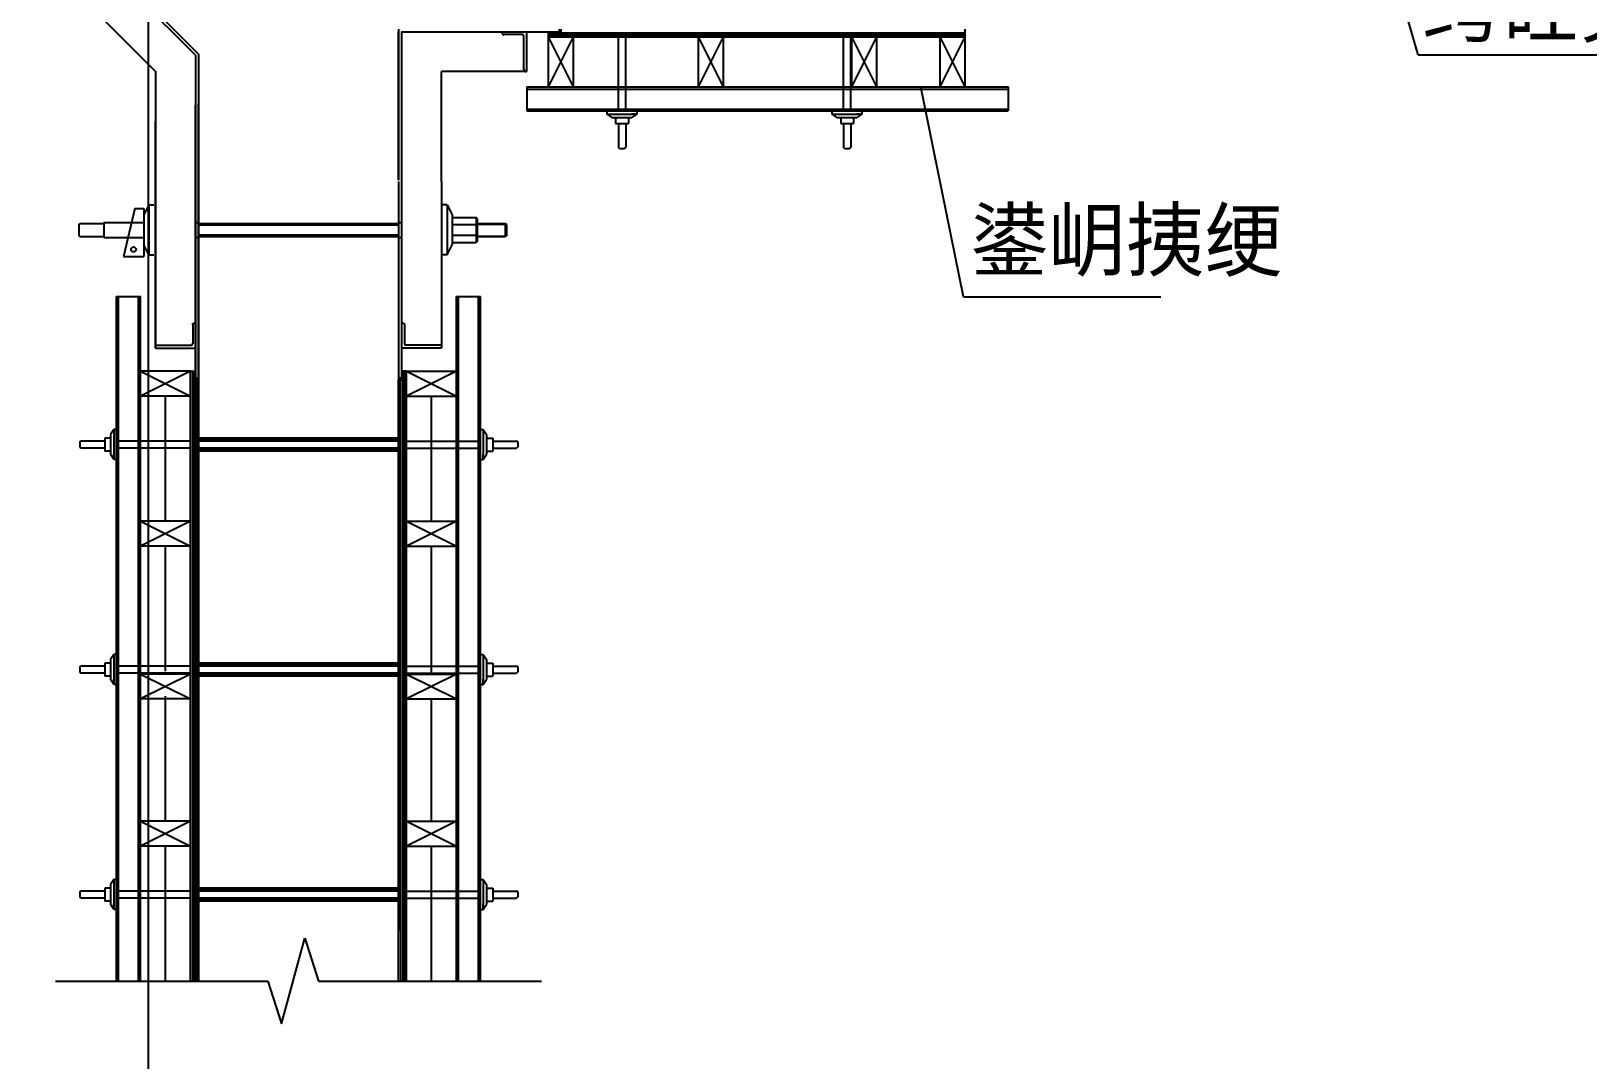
# Model space of a CAD drawing. Header units: metres. Extents: x 0 to 193, y 0 to 136.
# Drawn here: x 21.36 to 58.72, y 39.04 to 63.73 of the extents above; entities that cross this region are included whole.
import ezdxf

# ---------------------------------------------------------------- set-up
doc = ezdxf.new("R2010")
doc.units = ezdxf.units.M
doc.layers.add(' ', color=7, linetype='Continuous')

msp = doc.modelspace()

# ---------------------------------------------------------------- linework, layer by layer
at = {"layer": ' '}
for p, q in [((35.18, 61.74), (35.9, 61.74)), ((40.58, 61.74), (41.3, 61.74)), ((23.41, 40.93), (23.41, 57.36)), ((23.46, 40.93), (23.46, 57.36)), ((23.94, 40.93), (23.94, 57.36)), ((23.99, 40.93), (23.99, 57.36)), ((31.57, 40.93), (31.57, 57.36)), ((31.62, 40.93), (31.62, 57.36)), ((32.1, 40.93), (32.1, 57.36)), ((32.15, 40.93), (32.15, 57.36)), ((23.99, 54.97), (23.99, 55.57)), ((25.19, 40.93), (25.19, 55.57)), ((25.24, 40.93), (25.24, 55.57)), ((25.28, 55.57), (25.28, 40.93)), ((25.33, 55.36), (25.33, 40.93)), ((30.23, 55.36), (30.23, 40.93)), ((30.28, 55.57), (30.28, 40.93)), ((30.32, 40.93), (30.32, 55.57)), ((30.37, 40.93), (30.37, 55.57)), ((31.57, 54.97), (31.57, 55.57)), ((24.59, 51.97), (24.59, 54.97)), ((30.97, 51.97), (30.97, 54.97)), ((25.38, 54.88), (25.38, 40.93)), ((30.18, 54.88), (30.18, 42.13)), ((23.35, 54.17), (23.35, 53.45)), ((32.21, 54.17), (32.21, 53.45)), ((23.99, 51.37), (23.99, 51.97)), ((31.57, 51.37), (31.57, 51.97)), ((24.59, 48.37), (24.59, 51.37)), ((30.97, 48.3), (30.97, 51.37)), ((23.35, 48.77), (23.35, 48.05)), ((32.21, 48.77), (32.21, 48.05)), ((23.99, 47.77), (23.99, 48.37)), ((31.57, 47.77), (31.57, 48.37)), ((24.59, 44.77), (24.59, 47.77)), ((30.97, 44.77), (30.97, 47.7)), ((23.99, 44.17), (23.99, 44.77)), ((31.57, 44.17), (31.57, 44.77)), ((24.59, 40.93), (24.59, 44.17)), ((30.97, 40.93), (30.97, 44.17)), ((23.35, 43.37), (23.35, 42.65)), ((32.21, 43.37), (32.21, 42.65)), ((27.37, 39.9), (27.93, 41.96)), ((27.93, 41.96), (28.26, 40.93)), ((21.95, 40.93), (27.04, 40.93)), ((27.04, 40.93), (27.37, 39.9)), ((28.26, 40.93), (33.61, 40.93))]:
    msp.add_line(p, q, dxfattribs=at)
for p, q in [((24.18, 26.41), (24.18, 114.75)), ((18.71, 69.75), (25.31, 63.15)), ((18.78, 69.78), (25.38, 63.18)), ((17.75, 69.36), (24.35, 62.76)), ((54.65, 63.16), (52.96, 69.04)), ((30.18, 63.78), (30.18, 60.15)), ((30.18, 61.35), (30.18, 63.72)), ((30.25, 63.71), (30.25, 55.4)), ((30.25, 63.71), (34.08, 63.71)), ((32.66, 63.69), (32.66, 63.72)), ((33.14, 63.65), (32.71, 63.65)), ((33.19, 62.81), (33.19, 63.6)), ((33.26, 62.76), (33.26, 63.72)), ((33.78, 63.59), (33.78, 63.71)), ((33.78, 63.71), (33.78, 63.59)), ((33.78, 63.69), (43.78, 63.69)), ((33.78, 63.64), (43.78, 63.64)), ((33.78, 63.59), (43.78, 63.59)), ((34.38, 62.39), (33.78, 63.59)), ((33.78, 62.39), (34.38, 63.59)), ((33.78, 62.39), (33.78, 63.59)), ((34.04, 63.71), (34.04, 63.78)), ((34.08, 63.71), (34.08, 63.78)), ((34.38, 62.39), (34.38, 63.59)), ((35.46, 61.82), (35.46, 63.59)), ((35.63, 61.82), (35.63, 63.59)), ((37.38, 62.39), (37.98, 63.59)), ((37.98, 62.39), (37.38, 63.59)), ((37.38, 62.39), (37.38, 63.59)), ((37.98, 62.39), (37.98, 63.59)), ((40.86, 61.82), (40.86, 63.59)), ((41.03, 61.82), (41.03, 63.59)), ((41.66, 62.39), (41.06, 63.59)), ((41.06, 62.39), (41.66, 63.59)), ((41.06, 62.39), (41.06, 63.59)), ((41.66, 62.39), (41.66, 63.59)), ((43.18, 62.39), (43.78, 63.59)), ((43.78, 62.39), (43.18, 63.59)), ((43.18, 62.39), (43.18, 63.59)), ((43.78, 62.39), (43.78, 63.78)), ((43.78, 62.39), (43.78, 63.59)), ((25.31, 63.15), (25.31, 49.98)), ((25.38, 63.18), (25.38, 49.98)), ((54.65, 63.16), (59.23, 63.16)), ((24.35, 62.76), (24.35, 56.12)), ((31.21, 60.12), (31.21, 62.76)), ((33.26, 62.76), (31.21, 62.76)), ((33.26, 62.39), (33.26, 61.82)), ((33.26, 62.39), (44.81, 62.39)), ((43.74, 57.35), (42.71, 62.39)), ((44.81, 62.39), (44.81, 61.82)), ((33.26, 62.34), (44.81, 62.34)), ((25.31, 49.98), (25.31, 61.95)), ((25.38, 49.98), (25.38, 61.98)), ((33.26, 61.86), (44.81, 61.86)), ((33.26, 61.82), (44.81, 61.82)), ((35.18, 61.81), (35.18, 61.74)), ((35.18, 61.74), (35.3, 61.66)), ((35.3, 61.66), (35.78, 61.66)), ((35.39, 61.66), (35.39, 61.51)), ((35.7, 61.66), (35.7, 61.51)), ((35.9, 61.74), (35.77, 61.74)), ((35.9, 61.74), (35.78, 61.66)), ((35.9, 61.81), (35.9, 61.74)), ((40.58, 61.81), (40.58, 61.74)), ((40.58, 61.74), (40.7, 61.66)), ((40.7, 61.66), (41.18, 61.66)), ((40.79, 61.66), (40.79, 61.51)), ((41.1, 61.66), (41.1, 61.51)), ((41.3, 61.74), (41.17, 61.74)), ((41.3, 61.74), (41.18, 61.66)), ((41.3, 61.81), (41.3, 61.74)), ((24.35, 56.12), (24.35, 61.56)), ((25.31, 61.57), (25.31, 43.8)), ((25.38, 61.6), (25.38, 56.21)), ((30.18, 60.15), (30.18, 61.62)), ((35.39, 61.51), (35.7, 61.51)), ((35.46, 61.51), (35.46, 60.94)), ((35.63, 61.51), (35.63, 60.94)), ((40.79, 61.51), (41.1, 61.51)), ((40.86, 61.51), (40.86, 60.94)), ((41.03, 61.51), (41.03, 60.94)), ((35.48, 60.91), (35.46, 60.94)), ((35.48, 60.91), (35.6, 60.91)), ((35.6, 60.91), (35.63, 60.94)), ((40.88, 60.91), (40.86, 60.94)), ((40.88, 60.91), (41, 60.91)), ((41, 60.91), (41.03, 60.94)), ((30.18, 60.12), (30.18, 51.18)), ((31.21, 60.12), (31.21, 56.12)), ((23.85, 59.47), (23.58, 58.32)), ((23.85, 59.47), (24.07, 59.47)), ((24.19, 59.56), (24.07, 59.32)), ((24.07, 59.47), (24.07, 58.32)), ((24.19, 59.56), (24.31, 59.56)), ((24.19, 59.56), (24.19, 58.36)), ((31.35, 59.56), (31.23, 59.56)), ((31.35, 59.56), (31.35, 58.36)), ((31.35, 59.56), (31.47, 59.32)), ((22.51, 59.09), (22.53, 59.11)), ((22.51, 59.09), (22.51, 58.82)), ((22.53, 59.11), (23.11, 59.11)), ((23.11, 59.14), (23.77, 59.14)), ((23.11, 59.14), (23.11, 58.78)), ((23.77, 59.14), (24.07, 59.14)), ((25.31, 59.14), (25.38, 59.14)), ((25.38, 59.11), (30.18, 59.11)), ((25.38, 59.08), (30.18, 59.08)), ((25.55, 59.11), (25.52, 59.08)), ((25.61, 59.11), (25.57, 59.08)), ((25.71, 59.11), (25.68, 59.08)), ((25.88, 59.11), (25.84, 59.08)), ((25.93, 59.11), (25.89, 59.08)), ((25.98, 59.11), (25.95, 59.08)), ((26.04, 59.11), (26, 59.08)), ((26.2, 59.11), (26.16, 59.08)), ((26.25, 59.11), (26.22, 59.08)), ((26.31, 59.11), (26.27, 59.08)), ((26.36, 59.11), (26.32, 59.08)), ((26.52, 59.11), (26.49, 59.08)), ((26.58, 59.11), (26.54, 59.08)), ((26.63, 59.11), (26.59, 59.08)), ((26.68, 59.11), (26.65, 59.08)), ((26.85, 59.11), (26.81, 59.08)), ((26.9, 59.11), (26.86, 59.08)), ((26.95, 59.11), (26.92, 59.08)), ((27.01, 59.11), (26.97, 59.08)), ((27.17, 59.11), (27.13, 59.08)), ((27.22, 59.11), (27.19, 59.08)), ((27.28, 59.11), (27.24, 59.08)), ((27.33, 59.11), (27.29, 59.08)), ((27.49, 59.11), (27.46, 59.08)), ((27.55, 59.11), (27.51, 59.08)), ((27.6, 59.11), (27.56, 59.08)), ((27.65, 59.11), (27.62, 59.08)), ((27.82, 59.11), (27.78, 59.08)), ((27.87, 59.11), (27.83, 59.08)), ((27.92, 59.11), (27.89, 59.08)), ((27.98, 59.11), (27.94, 59.08)), ((28.14, 59.11), (28.1, 59.08)), ((28.19, 59.11), (28.16, 59.08)), ((28.25, 59.11), (28.21, 59.08)), ((28.3, 59.11), (28.26, 59.08)), ((28.46, 59.11), (28.43, 59.08)), ((28.52, 59.11), (28.48, 59.08)), ((28.57, 59.11), (28.53, 59.08)), ((28.62, 59.11), (28.59, 59.08)), ((28.79, 59.11), (28.75, 59.08)), ((28.84, 59.11), (28.8, 59.08)), ((28.89, 59.11), (28.86, 59.08)), ((28.95, 59.11), (28.91, 59.08)), ((29.11, 59.11), (29.07, 59.08)), ((29.16, 59.11), (29.13, 59.08)), ((29.22, 59.11), (29.18, 59.08)), ((29.27, 59.11), (29.23, 59.08)), ((29.43, 59.11), (29.4, 59.08)), ((29.49, 59.11), (29.45, 59.08)), ((29.54, 59.11), (29.5, 59.08)), ((29.59, 59.11), (29.56, 59.08)), ((29.76, 59.11), (29.72, 59.08)), ((29.81, 59.11), (29.77, 59.08)), ((29.86, 59.11), (29.83, 59.08)), ((29.92, 59.11), (29.88, 59.08)), ((30.08, 59.11), (30.04, 59.08)), ((30.13, 59.11), (30.1, 59.08)), ((30.18, 59.14), (30.25, 59.14)), ((31.47, 59.32), (31.47, 58.6)), ((31.47, 59.26), (32.04, 59.26)), ((31.47, 59.09), (32.04, 59.09)), ((32.04, 59.26), (32.04, 58.66)), ((32.07, 59.23), (32.04, 59.26)), ((32.07, 59.23), (32.07, 58.68)), ((32.07, 59.11), (32.74, 59.11)), ((32.07, 59.1), (32.74, 59.1)), ((32.74, 59.11), (32.74, 58.8)), ((32.74, 59.11), (32.77, 59.09)), ((32.77, 59.09), (32.77, 58.82)), ((22.51, 58.82), (22.53, 58.8)), ((22.53, 58.8), (23.11, 58.8)), ((23.11, 58.78), (23.68, 58.78)), ((23.68, 58.78), (24.07, 58.78)), ((25.31, 58.78), (25.38, 58.78)), ((25.38, 58.84), (30.18, 58.84)), ((25.38, 58.8), (30.18, 58.8)), ((25.44, 58.84), (25.4, 58.8)), ((25.6, 58.84), (25.56, 58.8)), ((25.65, 58.84), (25.62, 58.8)), ((25.71, 58.84), (25.67, 58.8)), ((25.76, 58.84), (25.73, 58.8)), ((25.92, 58.84), (25.89, 58.8)), ((25.98, 58.84), (25.94, 58.8)), ((26.03, 58.84), (25.99, 58.8)), ((26.08, 58.84), (26.05, 58.8)), ((26.25, 58.84), (26.21, 58.8)), ((26.3, 58.84), (26.26, 58.8)), ((26.35, 58.84), (26.32, 58.8)), ((26.41, 58.84), (26.37, 58.8)), ((26.57, 58.84), (26.53, 58.8)), ((26.62, 58.84), (26.59, 58.8)), ((26.68, 58.84), (26.64, 58.8)), ((26.73, 58.84), (26.7, 58.8)), ((26.89, 58.84), (26.86, 58.8)), ((26.95, 58.84), (26.91, 58.8)), ((27, 58.84), (26.96, 58.8)), ((27.05, 58.84), (27.02, 58.8)), ((27.22, 58.84), (27.18, 58.8)), ((27.27, 58.84), (27.23, 58.8)), ((27.32, 58.84), (27.29, 58.8)), ((27.38, 58.84), (27.34, 58.8)), ((27.54, 58.84), (27.5, 58.8)), ((27.59, 58.84), (27.56, 58.8)), ((27.65, 58.84), (27.61, 58.8)), ((27.7, 58.84), (27.66, 58.8)), ((27.86, 58.84), (27.83, 58.8)), ((27.92, 58.84), (27.88, 58.8)), ((27.97, 58.84), (27.93, 58.8)), ((28.02, 58.84), (27.99, 58.8)), ((28.19, 58.84), (28.15, 58.8)), ((28.24, 58.84), (28.2, 58.8)), ((28.29, 58.84), (28.26, 58.8)), ((28.35, 58.84), (28.31, 58.8)), ((28.51, 58.84), (28.47, 58.8)), ((28.56, 58.84), (28.53, 58.8)), ((28.62, 58.84), (28.58, 58.8)), ((28.67, 58.84), (28.63, 58.8)), ((28.83, 58.84), (28.8, 58.8)), ((28.89, 58.84), (28.85, 58.8)), ((28.94, 58.84), (28.9, 58.8)), ((28.99, 58.84), (28.96, 58.8)), ((29.16, 58.84), (29.12, 58.8)), ((29.21, 58.84), (29.17, 58.8)), ((29.26, 58.84), (29.23, 58.8)), ((29.32, 58.84), (29.28, 58.8)), ((29.48, 58.84), (29.44, 58.8)), ((29.53, 58.84), (29.5, 58.8)), ((29.59, 58.84), (29.55, 58.8)), ((29.64, 58.84), (29.6, 58.8)), ((29.8, 58.84), (29.77, 58.8)), ((29.86, 58.84), (29.82, 58.8)), ((29.91, 58.84), (29.87, 58.8)), ((29.96, 58.84), (29.93, 58.8)), ((30.13, 58.84), (30.09, 58.8)), ((30.18, 58.84), (30.14, 58.8)), ((30.18, 58.78), (30.25, 58.78)), ((31.47, 58.83), (32.04, 58.83)), ((31.47, 58.66), (32.04, 58.66)), ((32.07, 58.68), (32.04, 58.66)), ((32.07, 58.81), (32.74, 58.81)), ((32.07, 58.8), (32.74, 58.8)), ((32.77, 58.82), (32.74, 58.8)), ((23.58, 58.32), (24.07, 58.32)), ((24.19, 58.36), (24.07, 58.6)), ((24.19, 58.36), (24.31, 58.36)), ((31.35, 58.36), (31.23, 58.36)), ((31.35, 58.36), (31.47, 58.6)), ((23.41, 57.36), (23.99, 57.36)), ((25.38, 57.16), (25.38, 55.39)), ((30.18, 57.16), (30.18, 55.39)), ((30.25, 57.16), (30.25, 55.4)), ((31.57, 57.36), (32.15, 57.36)), ((43.74, 57.35), (48.47, 57.35)), ((25.24, 56.68), (25.24, 56.23)), ((25.27, 56.72), (25.31, 56.72)), ((25.38, 56.68), (25.38, 55.4)), ((30.18, 56.68), (30.18, 55.4)), ((30.29, 56.72), (30.25, 56.72)), ((30.32, 56.68), (30.32, 56.23)), ((24.35, 56.16), (24.35, 56.12)), ((24.35, 56.12), (25.31, 56.12)), ((24.38, 56.19), (25.2, 56.19)), ((31.21, 56.12), (30.25, 56.12)), ((31.18, 56.19), (30.36, 56.19)), ((31.21, 56.16), (31.21, 56.12)), ((25.19, 55.57), (23.99, 55.57)), ((23.99, 55.57), (25.19, 54.97)), ((25.19, 55.57), (23.99, 54.97)), ((25.19, 55.57), (25.31, 55.57)), ((25.28, 55.36), (25.38, 55.36)), ((25.31, 55.4), (25.38, 55.4)), ((25.38, 55.36), (25.38, 42.6)), ((25.38, 48.31), (25.38, 55.36)), ((25.38, 55.36), (25.38, 54.54)), ((25.38, 55.36), (25.38, 54.92)), ((30.25, 55.4), (30.18, 55.4)), ((30.18, 40.93), (30.18, 55.36)), ((30.18, 55.36), (30.18, 42.6)), ((30.18, 48.31), (30.18, 55.36)), ((30.18, 55.36), (30.18, 54.54)), ((30.28, 55.36), (30.18, 55.36)), ((30.18, 55.36), (30.18, 54.92)), ((30.18, 55.36), (30.18, 54.92)), ((30.37, 55.57), (30.25, 55.57)), ((30.37, 55.57), (31.57, 54.97)), ((31.57, 55.57), (30.37, 54.97)), ((30.37, 55.57), (31.57, 55.57)), ((25.19, 54.97), (23.99, 54.97)), ((30.37, 54.97), (31.57, 54.97)), ((30.18, 54.88), (30.18, 42.13)), ((23.35, 54.17), (23.27, 54.05)), ((23.42, 54.17), (23.35, 54.17)), ((32.14, 54.17), (32.21, 54.17)), ((32.21, 54.17), (32.29, 54.05)), ((22.53, 53.87), (22.55, 53.89)), ((22.53, 53.87), (22.53, 53.75)), ((23.13, 53.89), (22.55, 53.89)), ((23.13, 53.96), (23.13, 53.65)), ((23.27, 53.96), (23.13, 53.96)), ((23.27, 54.05), (23.27, 53.57)), ((25.19, 53.89), (23.47, 53.89)), ((30.18, 53.96), (25.38, 53.96)), ((30.18, 53.93), (25.38, 53.93)), ((30.18, 53.89), (25.38, 53.89)), ((25.51, 53.93), (25.54, 53.96)), ((25.56, 53.93), (25.6, 53.96)), ((25.62, 53.93), (25.65, 53.96)), ((25.67, 53.93), (25.71, 53.96)), ((25.83, 53.93), (25.87, 53.96)), ((25.89, 53.93), (25.92, 53.96)), ((25.94, 53.93), (25.98, 53.96)), ((25.99, 53.93), (26.03, 53.96)), ((26.15, 53.93), (26.19, 53.96)), ((26.21, 53.93), (26.24, 53.96)), ((26.26, 53.93), (26.3, 53.96)), ((26.32, 53.93), (26.35, 53.96)), ((26.48, 53.93), (26.51, 53.96)), ((26.53, 53.93), (26.57, 53.96)), ((26.59, 53.93), (26.62, 53.96)), ((26.64, 53.93), (26.68, 53.96)), ((26.8, 53.93), (26.84, 53.96)), ((26.86, 53.93), (26.89, 53.96)), ((26.91, 53.93), (26.95, 53.96)), ((26.96, 53.93), (27, 53.96)), ((27.12, 53.93), (27.16, 53.96)), ((27.18, 53.93), (27.21, 53.96)), ((27.23, 53.93), (27.27, 53.96)), ((27.29, 53.93), (27.32, 53.96)), ((27.45, 53.93), (27.48, 53.96)), ((27.5, 53.93), (27.54, 53.96)), ((27.56, 53.93), (27.59, 53.96)), ((27.61, 53.93), (27.65, 53.96)), ((28.99, 53.89), (27.7, 53.89)), ((27.77, 53.93), (27.81, 53.96)), ((27.83, 53.93), (27.86, 53.96)), ((27.88, 53.93), (27.92, 53.96)), ((27.93, 53.93), (27.97, 53.96)), ((28.09, 53.93), (28.13, 53.96)), ((28.15, 53.93), (28.18, 53.96)), ((28.2, 53.93), (28.24, 53.96)), ((28.26, 53.93), (28.29, 53.96)), ((28.45, 53.93), (28.41, 53.96)), ((28.42, 53.93), (28.45, 53.96)), ((28.5, 53.93), (28.46, 53.96)), ((28.47, 53.93), (28.51, 53.96)), ((28.55, 53.93), (28.52, 53.96)), ((28.53, 53.93), (28.56, 53.96)), ((28.58, 53.93), (28.62, 53.96)), ((28.72, 53.93), (28.68, 53.96)), ((28.77, 53.93), (28.73, 53.96)), ((28.74, 53.93), (28.78, 53.96)), ((28.82, 53.93), (28.79, 53.96)), ((28.8, 53.93), (28.83, 53.96)), ((28.88, 53.93), (28.84, 53.96)), ((28.85, 53.93), (28.89, 53.96)), ((28.9, 53.93), (28.94, 53.96)), ((29.35, 53.93), (29.32, 53.96)), ((29.41, 53.93), (29.37, 53.96)), ((29.57, 53.93), (29.53, 53.96)), ((29.62, 53.93), (29.59, 53.96)), ((29.68, 53.93), (29.64, 53.96)), ((29.73, 53.93), (29.69, 53.96)), ((29.89, 53.93), (29.86, 53.96)), ((29.95, 53.93), (29.91, 53.96)), ((30, 53.93), (29.96, 53.96)), ((30.05, 53.93), (30.02, 53.96)), ((30.37, 53.89), (32.09, 53.89)), ((32.29, 54.05), (32.29, 53.57)), ((32.29, 53.96), (32.44, 53.96)), ((32.44, 53.96), (32.44, 53.65)), ((32.44, 53.96), (32.44, 53.65)), ((32.44, 53.89), (33.01, 53.89)), ((33.04, 53.87), (33.01, 53.89)), ((33.04, 53.87), (33.04, 53.75)), ((22.53, 53.75), (22.55, 53.72)), ((23.13, 53.72), (22.55, 53.72)), ((23.27, 53.65), (23.13, 53.65)), ((23.35, 53.45), (23.27, 53.57)), ((23.35, 53.45), (23.35, 53.58)), ((23.42, 53.45), (23.35, 53.45)), ((25.19, 53.72), (23.47, 53.72)), ((30.18, 53.72), (25.38, 53.72)), ((30.18, 53.69), (25.38, 53.69)), ((30.18, 53.65), (25.38, 53.65)), ((25.39, 53.65), (25.43, 53.69)), ((25.56, 53.65), (25.59, 53.69)), ((25.61, 53.65), (25.65, 53.69)), ((25.66, 53.65), (25.7, 53.69)), ((25.72, 53.65), (25.75, 53.69)), ((25.88, 53.65), (25.91, 53.69)), ((25.93, 53.65), (25.97, 53.69)), ((25.99, 53.65), (26.02, 53.69)), ((26.04, 53.65), (26.08, 53.69)), ((26.2, 53.65), (26.24, 53.69)), ((26.26, 53.65), (26.29, 53.69)), ((26.31, 53.65), (26.35, 53.69)), ((26.36, 53.65), (26.4, 53.69)), ((26.53, 53.65), (26.56, 53.69)), ((26.58, 53.65), (26.62, 53.69)), ((26.63, 53.65), (26.67, 53.69)), ((26.69, 53.65), (26.72, 53.69)), ((26.85, 53.65), (26.88, 53.69)), ((26.9, 53.65), (26.94, 53.69)), ((26.96, 53.65), (26.99, 53.69)), ((27.01, 53.65), (27.05, 53.69)), ((27.17, 53.65), (27.21, 53.69)), ((27.23, 53.65), (27.26, 53.69)), ((27.28, 53.65), (27.32, 53.69)), ((27.33, 53.65), (27.37, 53.69)), ((27.5, 53.65), (27.53, 53.69)), ((27.55, 53.65), (27.59, 53.69)), ((27.6, 53.65), (27.64, 53.69)), ((27.66, 53.65), (27.69, 53.69)), ((28.99, 53.72), (27.7, 53.72)), ((27.82, 53.65), (27.85, 53.69)), ((27.87, 53.65), (27.91, 53.69)), ((27.93, 53.65), (27.96, 53.69)), ((27.98, 53.65), (28.02, 53.69)), ((28.14, 53.65), (28.18, 53.69)), ((28.2, 53.65), (28.23, 53.69)), ((28.25, 53.65), (28.29, 53.69)), ((28.3, 53.65), (28.34, 53.69)), ((28.45, 53.65), (28.42, 53.69)), ((28.47, 53.65), (28.5, 53.69)), ((28.51, 53.65), (28.47, 53.69)), ((28.52, 53.65), (28.56, 53.69)), ((28.57, 53.65), (28.61, 53.69)), ((28.63, 53.65), (28.66, 53.69)), ((28.67, 53.65), (28.63, 53.69)), ((28.72, 53.65), (28.69, 53.69)), ((28.78, 53.65), (28.74, 53.69)), ((28.79, 53.65), (28.82, 53.69)), ((28.83, 53.65), (28.79, 53.69)), ((28.84, 53.65), (28.88, 53.69)), ((28.9, 53.65), (28.93, 53.69)), ((28.95, 53.65), (28.99, 53.69)), ((28.99, 53.65), (28.96, 53.69)), ((29.36, 53.65), (29.32, 53.69)), ((29.52, 53.65), (29.49, 53.69)), ((29.58, 53.65), (29.54, 53.69)), ((29.63, 53.65), (29.59, 53.69)), ((29.68, 53.65), (29.65, 53.69)), ((29.84, 53.65), (29.81, 53.69)), ((29.9, 53.65), (29.86, 53.69)), ((29.95, 53.65), (29.92, 53.69)), ((30.01, 53.65), (29.97, 53.69)), ((30.17, 53.65), (30.13, 53.69)), ((30.37, 53.72), (32.09, 53.72)), ((32.14, 53.45), (32.21, 53.45)), ((32.21, 53.45), (32.21, 53.58)), ((32.21, 53.45), (32.29, 53.57)), ((32.29, 53.65), (32.44, 53.65)), ((32.44, 53.72), (33.01, 53.72)), ((33.04, 53.75), (33.01, 53.72)), ((25.19, 51.97), (23.99, 51.37)), ((23.99, 51.97), (25.19, 51.37)), ((25.19, 51.97), (23.99, 51.97)), ((31.57, 51.97), (30.37, 51.37)), ((30.37, 51.97), (31.57, 51.37)), ((30.37, 51.97), (31.57, 51.97)), ((25.19, 51.37), (23.99, 51.37)), ((30.37, 51.37), (31.57, 51.37)), ((23.35, 48.77), (23.27, 48.65)), ((23.27, 48.65), (23.27, 48.17)), ((23.42, 48.77), (23.35, 48.77)), ((32.14, 48.77), (32.21, 48.77)), ((32.21, 48.77), (32.29, 48.65)), ((32.29, 48.65), (32.29, 48.17)), ((22.53, 48.47), (22.55, 48.49)), ((22.53, 48.47), (22.53, 48.35)), ((22.53, 48.35), (22.55, 48.32)), ((23.13, 48.49), (22.55, 48.49)), ((23.13, 48.32), (22.55, 48.32)), ((23.27, 48.56), (23.13, 48.56)), ((23.13, 48.56), (23.13, 48.25)), ((23.27, 48.25), (23.13, 48.25)), ((25.19, 48.49), (23.47, 48.49)), ((25.19, 48.32), (23.47, 48.32)), ((23.99, 48.3), (25.19, 47.7)), ((25.19, 48.3), (23.99, 47.7)), ((25.19, 48.3), (23.99, 48.3)), ((30.18, 48.56), (25.38, 48.56)), ((30.18, 48.53), (25.38, 48.53)), ((30.18, 48.49), (25.38, 48.49)), ((30.18, 48.32), (25.38, 48.32)), ((30.18, 48.29), (25.38, 48.29)), ((30.18, 48.25), (25.38, 48.25)), ((25.39, 48.25), (25.43, 48.29)), ((25.51, 48.53), (25.54, 48.56)), ((25.56, 48.53), (25.6, 48.56)), ((25.56, 48.25), (25.59, 48.29)), ((25.61, 48.25), (25.65, 48.29)), ((25.62, 48.53), (25.65, 48.56)), ((25.66, 48.25), (25.7, 48.29)), ((25.67, 48.53), (25.71, 48.56)), ((25.72, 48.25), (25.75, 48.29)), ((25.83, 48.53), (25.87, 48.56)), ((25.88, 48.25), (25.91, 48.29)), ((25.89, 48.53), (25.92, 48.56)), ((25.93, 48.25), (25.97, 48.29)), ((25.94, 48.53), (25.98, 48.56)), ((25.99, 48.53), (26.03, 48.56)), ((25.99, 48.25), (26.02, 48.29)), ((26.04, 48.25), (26.08, 48.29)), ((26.15, 48.53), (26.19, 48.56)), ((26.2, 48.25), (26.24, 48.29)), ((26.21, 48.53), (26.24, 48.56)), ((26.26, 48.53), (26.3, 48.56)), ((26.26, 48.25), (26.29, 48.29)), ((26.31, 48.25), (26.35, 48.29)), ((26.32, 48.53), (26.35, 48.56)), ((26.36, 48.25), (26.4, 48.29)), ((26.48, 48.53), (26.51, 48.56)), ((26.53, 48.53), (26.57, 48.56)), ((26.53, 48.25), (26.56, 48.29)), ((26.58, 48.25), (26.62, 48.29)), ((26.59, 48.53), (26.62, 48.56)), ((26.63, 48.25), (26.67, 48.29)), ((26.64, 48.53), (26.68, 48.56)), ((26.69, 48.25), (26.72, 48.29)), ((26.8, 48.53), (26.84, 48.56)), ((26.85, 48.25), (26.88, 48.29)), ((26.86, 48.53), (26.89, 48.56)), ((26.9, 48.25), (26.94, 48.29)), ((26.91, 48.53), (26.95, 48.56)), ((26.96, 48.53), (27, 48.56)), ((26.96, 48.25), (26.99, 48.29)), ((27.01, 48.25), (27.05, 48.29)), ((27.12, 48.53), (27.16, 48.56)), ((27.17, 48.25), (27.21, 48.29)), ((27.18, 48.53), (27.21, 48.56)), ((27.23, 48.53), (27.27, 48.56)), ((27.23, 48.25), (27.26, 48.29)), ((27.28, 48.25), (27.32, 48.29)), ((27.29, 48.53), (27.32, 48.56)), ((27.33, 48.25), (27.37, 48.29)), ((27.45, 48.53), (27.48, 48.56)), ((27.5, 48.53), (27.54, 48.56)), ((27.5, 48.25), (27.53, 48.29)), ((27.55, 48.25), (27.59, 48.29)), ((27.56, 48.53), (27.59, 48.56)), ((27.6, 48.25), (27.64, 48.29)), ((27.61, 48.53), (27.65, 48.56)), ((27.66, 48.25), (27.69, 48.29)), ((28.99, 48.49), (27.7, 48.49)), ((28.99, 48.32), (27.7, 48.32)), ((27.77, 48.53), (27.81, 48.56)), ((27.82, 48.25), (27.85, 48.29)), ((27.83, 48.53), (27.86, 48.56)), ((27.87, 48.25), (27.91, 48.29)), ((27.88, 48.53), (27.92, 48.56)), ((27.93, 48.53), (27.97, 48.56)), ((27.93, 48.25), (27.96, 48.29)), ((27.98, 48.25), (28.02, 48.29)), ((28.09, 48.53), (28.13, 48.56)), ((28.14, 48.25), (28.18, 48.29)), ((28.15, 48.53), (28.18, 48.56)), ((28.2, 48.53), (28.24, 48.56)), ((28.2, 48.25), (28.23, 48.29)), ((28.25, 48.25), (28.29, 48.29)), ((28.26, 48.53), (28.29, 48.56)), ((28.3, 48.25), (28.34, 48.29)), ((28.45, 48.53), (28.41, 48.56)), ((28.42, 48.53), (28.45, 48.56)), ((28.45, 48.25), (28.42, 48.29)), ((28.5, 48.53), (28.46, 48.56)), ((28.47, 48.53), (28.51, 48.56)), ((28.51, 48.25), (28.47, 48.29)), ((28.47, 48.25), (28.5, 48.29)), ((28.55, 48.53), (28.52, 48.56)), ((28.52, 48.25), (28.56, 48.29)), ((28.53, 48.53), (28.56, 48.56)), ((28.57, 48.25), (28.61, 48.29)), ((28.58, 48.53), (28.62, 48.56)), ((28.67, 48.25), (28.63, 48.29)), ((28.63, 48.25), (28.66, 48.29)), ((28.72, 48.53), (28.68, 48.56)), ((28.72, 48.25), (28.69, 48.29)), ((28.77, 48.53), (28.73, 48.56)), ((28.74, 48.53), (28.78, 48.56)), ((28.78, 48.25), (28.74, 48.29)), ((28.82, 48.53), (28.79, 48.56)), ((28.83, 48.25), (28.79, 48.29)), ((28.79, 48.25), (28.82, 48.29)), ((28.8, 48.53), (28.83, 48.56)), ((28.88, 48.53), (28.84, 48.56)), ((28.84, 48.25), (28.88, 48.29)), ((28.85, 48.53), (28.89, 48.56)), ((28.9, 48.53), (28.94, 48.56)), ((28.9, 48.25), (28.93, 48.29)), ((28.95, 48.25), (28.99, 48.29)), ((28.99, 48.25), (28.96, 48.29)), ((29.35, 48.53), (29.32, 48.56)), ((29.36, 48.25), (29.32, 48.29)), ((29.41, 48.53), (29.37, 48.56)), ((29.52, 48.25), (29.49, 48.29)), ((29.57, 48.53), (29.53, 48.56)), ((29.58, 48.25), (29.54, 48.29)), ((29.62, 48.53), (29.59, 48.56)), ((29.63, 48.25), (29.59, 48.29)), ((29.68, 48.53), (29.64, 48.56)), ((29.68, 48.25), (29.65, 48.29)), ((29.73, 48.53), (29.69, 48.56)), ((29.84, 48.25), (29.81, 48.29)), ((29.89, 48.53), (29.86, 48.56)), ((29.9, 48.25), (29.86, 48.29)), ((29.95, 48.53), (29.91, 48.56)), ((29.95, 48.25), (29.92, 48.29)), ((30, 48.53), (29.96, 48.56)), ((30.01, 48.25), (29.97, 48.29)), ((30.05, 48.53), (30.02, 48.56)), ((30.17, 48.25), (30.13, 48.29)), ((30.37, 48.49), (32.09, 48.49)), ((30.37, 48.32), (32.09, 48.32)), ((30.37, 48.3), (31.57, 47.7)), ((31.57, 48.3), (30.37, 47.7)), ((30.37, 48.3), (31.57, 48.3)), ((32.29, 48.56), (32.44, 48.56)), ((32.29, 48.25), (32.44, 48.25)), ((32.44, 48.56), (32.44, 48.25)), ((32.44, 48.56), (32.44, 48.25)), ((32.44, 48.49), (33.01, 48.49)), ((32.44, 48.32), (33.01, 48.32)), ((33.04, 48.47), (33.01, 48.49)), ((33.04, 48.35), (33.01, 48.32)), ((33.04, 48.47), (33.04, 48.35)), ((23.35, 48.05), (23.27, 48.17)), ((23.35, 48.05), (23.35, 48.18)), ((23.42, 48.05), (23.35, 48.05)), ((32.14, 48.05), (32.21, 48.05)), ((32.21, 48.05), (32.21, 48.18)), ((32.21, 48.05), (32.29, 48.17)), ((25.19, 47.7), (23.99, 47.7)), ((30.37, 47.7), (31.57, 47.7)), ((25.19, 44.77), (23.99, 44.77)), ((25.19, 44.77), (23.99, 44.17)), ((23.99, 44.77), (25.19, 44.17)), ((30.37, 44.77), (31.57, 44.77)), ((31.57, 44.77), (30.37, 44.17)), ((30.37, 44.77), (31.57, 44.17)), ((25.19, 44.17), (23.99, 44.17)), ((30.37, 44.17), (31.57, 44.17)), ((23.35, 43.37), (23.27, 43.25)), ((23.42, 43.37), (23.35, 43.37)), ((32.14, 43.37), (32.21, 43.37)), ((32.21, 43.37), (32.29, 43.25)), ((22.53, 43.07), (22.55, 43.09)), ((22.53, 43.07), (22.53, 42.95)), ((23.13, 43.09), (22.55, 43.09)), ((23.27, 43.16), (23.13, 43.16)), ((23.13, 43.16), (23.13, 42.85)), ((23.27, 43.25), (23.27, 42.77)), ((25.19, 43.09), (23.47, 43.09)), ((30.18, 43.16), (25.38, 43.16)), ((30.18, 43.13), (25.38, 43.13)), ((30.18, 43.09), (25.38, 43.09)), ((25.51, 43.13), (25.54, 43.16)), ((25.56, 43.13), (25.6, 43.16)), ((25.62, 43.13), (25.65, 43.16)), ((25.67, 43.13), (25.71, 43.16)), ((25.83, 43.13), (25.87, 43.16)), ((25.89, 43.13), (25.92, 43.16)), ((25.94, 43.13), (25.98, 43.16)), ((25.99, 43.13), (26.03, 43.16)), ((26.15, 43.13), (26.19, 43.16)), ((26.21, 43.13), (26.24, 43.16)), ((26.26, 43.13), (26.3, 43.16)), ((26.32, 43.13), (26.35, 43.16)), ((26.48, 43.13), (26.51, 43.16)), ((26.53, 43.13), (26.57, 43.16)), ((26.59, 43.13), (26.62, 43.16)), ((26.64, 43.13), (26.68, 43.16)), ((26.8, 43.13), (26.84, 43.16)), ((26.86, 43.13), (26.89, 43.16)), ((26.91, 43.13), (26.95, 43.16)), ((26.96, 43.13), (27, 43.16)), ((27.12, 43.13), (27.16, 43.16)), ((27.18, 43.13), (27.21, 43.16)), ((27.23, 43.13), (27.27, 43.16)), ((27.29, 43.13), (27.32, 43.16)), ((27.45, 43.13), (27.48, 43.16)), ((27.5, 43.13), (27.54, 43.16)), ((27.56, 43.13), (27.59, 43.16)), ((27.61, 43.13), (27.65, 43.16)), ((28.99, 43.09), (27.7, 43.09)), ((27.77, 43.13), (27.81, 43.16)), ((27.83, 43.13), (27.86, 43.16)), ((27.88, 43.13), (27.92, 43.16)), ((27.93, 43.13), (27.97, 43.16)), ((28.09, 43.13), (28.13, 43.16)), ((28.15, 43.13), (28.18, 43.16)), ((28.2, 43.13), (28.24, 43.16)), ((28.26, 43.13), (28.29, 43.16)), ((28.45, 43.13), (28.41, 43.16)), ((28.42, 43.13), (28.45, 43.16)), ((28.5, 43.13), (28.46, 43.16)), ((28.47, 43.13), (28.51, 43.16)), ((28.55, 43.13), (28.52, 43.16)), ((28.53, 43.13), (28.56, 43.16)), ((28.58, 43.13), (28.62, 43.16)), ((28.72, 43.13), (28.68, 43.16)), ((28.77, 43.13), (28.73, 43.16)), ((28.74, 43.13), (28.78, 43.16)), ((28.82, 43.13), (28.79, 43.16)), ((28.8, 43.13), (28.83, 43.16)), ((28.88, 43.13), (28.84, 43.16)), ((28.85, 43.13), (28.89, 43.16)), ((28.9, 43.13), (28.94, 43.16)), ((29.35, 43.13), (29.32, 43.16)), ((29.41, 43.13), (29.37, 43.16)), ((29.57, 43.13), (29.53, 43.16)), ((29.62, 43.13), (29.59, 43.16)), ((29.68, 43.13), (29.64, 43.16)), ((29.73, 43.13), (29.69, 43.16)), ((29.89, 43.13), (29.86, 43.16)), ((29.95, 43.13), (29.91, 43.16)), ((30, 43.13), (29.96, 43.16)), ((30.05, 43.13), (30.02, 43.16)), ((30.37, 43.09), (32.09, 43.09)), ((32.29, 43.25), (32.29, 42.77)), ((32.29, 43.16), (32.44, 43.16)), ((32.44, 43.16), (32.44, 42.85)), ((32.44, 43.16), (32.44, 42.85)), ((32.44, 43.09), (33.01, 43.09)), ((33.04, 43.07), (33.01, 43.09)), ((33.04, 43.07), (33.04, 42.95)), ((22.53, 42.95), (22.55, 42.92)), ((23.13, 42.92), (22.55, 42.92)), ((23.27, 42.85), (23.13, 42.85)), ((23.35, 42.65), (23.27, 42.77)), ((23.35, 42.65), (23.35, 42.78)), ((23.42, 42.65), (23.35, 42.65)), ((25.19, 42.92), (23.47, 42.92)), ((30.18, 42.92), (25.38, 42.92)), ((30.18, 42.89), (25.38, 42.89)), ((30.18, 42.85), (25.38, 42.85)), ((25.39, 42.85), (25.43, 42.89)), ((25.56, 42.85), (25.59, 42.89)), ((25.61, 42.85), (25.65, 42.89)), ((25.66, 42.85), (25.7, 42.89)), ((25.72, 42.85), (25.75, 42.89)), ((25.88, 42.85), (25.91, 42.89)), ((25.93, 42.85), (25.97, 42.89)), ((25.99, 42.85), (26.02, 42.89)), ((26.04, 42.85), (26.08, 42.89)), ((26.2, 42.85), (26.24, 42.89)), ((26.26, 42.85), (26.29, 42.89)), ((26.31, 42.85), (26.35, 42.89)), ((26.36, 42.85), (26.4, 42.89)), ((26.53, 42.85), (26.56, 42.89)), ((26.58, 42.85), (26.62, 42.89)), ((26.63, 42.85), (26.67, 42.89)), ((26.69, 42.85), (26.72, 42.89)), ((26.85, 42.85), (26.88, 42.89)), ((26.9, 42.85), (26.94, 42.89)), ((26.96, 42.85), (26.99, 42.89)), ((27.01, 42.85), (27.05, 42.89)), ((27.17, 42.85), (27.21, 42.89)), ((27.23, 42.85), (27.26, 42.89)), ((27.28, 42.85), (27.32, 42.89)), ((27.33, 42.85), (27.37, 42.89)), ((27.5, 42.85), (27.53, 42.89)), ((27.55, 42.85), (27.59, 42.89)), ((27.6, 42.85), (27.64, 42.89)), ((27.66, 42.85), (27.69, 42.89)), ((28.99, 42.92), (27.7, 42.92)), ((27.82, 42.85), (27.85, 42.89)), ((27.87, 42.85), (27.91, 42.89)), ((27.93, 42.85), (27.96, 42.89)), ((27.98, 42.85), (28.02, 42.89)), ((28.14, 42.85), (28.18, 42.89)), ((28.2, 42.85), (28.23, 42.89)), ((28.25, 42.85), (28.29, 42.89)), ((28.3, 42.85), (28.34, 42.89)), ((28.45, 42.85), (28.42, 42.89)), ((28.51, 42.85), (28.47, 42.89)), ((28.47, 42.85), (28.5, 42.89)), ((28.52, 42.85), (28.56, 42.89)), ((28.57, 42.85), (28.61, 42.89)), ((28.67, 42.85), (28.63, 42.89)), ((28.63, 42.85), (28.66, 42.89)), ((28.72, 42.85), (28.69, 42.89)), ((28.78, 42.85), (28.74, 42.89)), ((28.83, 42.85), (28.79, 42.89)), ((28.79, 42.85), (28.82, 42.89)), ((28.84, 42.85), (28.88, 42.89)), ((28.9, 42.85), (28.93, 42.89)), ((28.95, 42.85), (28.99, 42.89)), ((28.99, 42.85), (28.96, 42.89)), ((29.36, 42.85), (29.32, 42.89)), ((29.52, 42.85), (29.49, 42.89)), ((29.58, 42.85), (29.54, 42.89)), ((29.63, 42.85), (29.59, 42.89)), ((29.68, 42.85), (29.65, 42.89)), ((29.84, 42.85), (29.81, 42.89)), ((29.9, 42.85), (29.86, 42.89)), ((29.95, 42.85), (29.92, 42.89)), ((30.01, 42.85), (29.97, 42.89)), ((30.17, 42.85), (30.13, 42.89)), ((30.37, 42.92), (32.09, 42.92)), ((32.14, 42.65), (32.21, 42.65)), ((32.21, 42.65), (32.21, 42.78)), ((32.21, 42.65), (32.29, 42.77)), ((32.29, 42.85), (32.44, 42.85)), ((32.44, 42.92), (33.01, 42.92)), ((33.04, 42.95), (33.01, 42.92))]:
    msp.add_line(p, q)
msp.add_circle((23.82, 58.49), 0.06)
for centre, radius, start, end in [((32.71, 63.69), 0.05, 180, 270), ((33.14, 63.6), 0.05, 0, 90), ((33.24, 62.81), 0.05, 180, 270), ((25.27, 56.68), 0.04, 90, 180), ((30.29, 56.68), 0.04, 0, 90), ((24.38, 56.16), 0.04, 90, 180), ((25.2, 56.23), 0.04, -90, 0), ((30.36, 56.23), 0.04, 180, 270), ((31.18, 56.16), 0.04, 0, 90)]:
    msp.add_arc(centre, radius, start, end)

# ---------------------------------------------------------------- texts
for s, p in [('绔硅兌鏉', (54.74, 63.62)), ('鍙岄挗绠', (43.9, 58))]:
    msp.add_text(s, height=1.44).set_placement(p)

doc.saveas('drawing.dxf')
